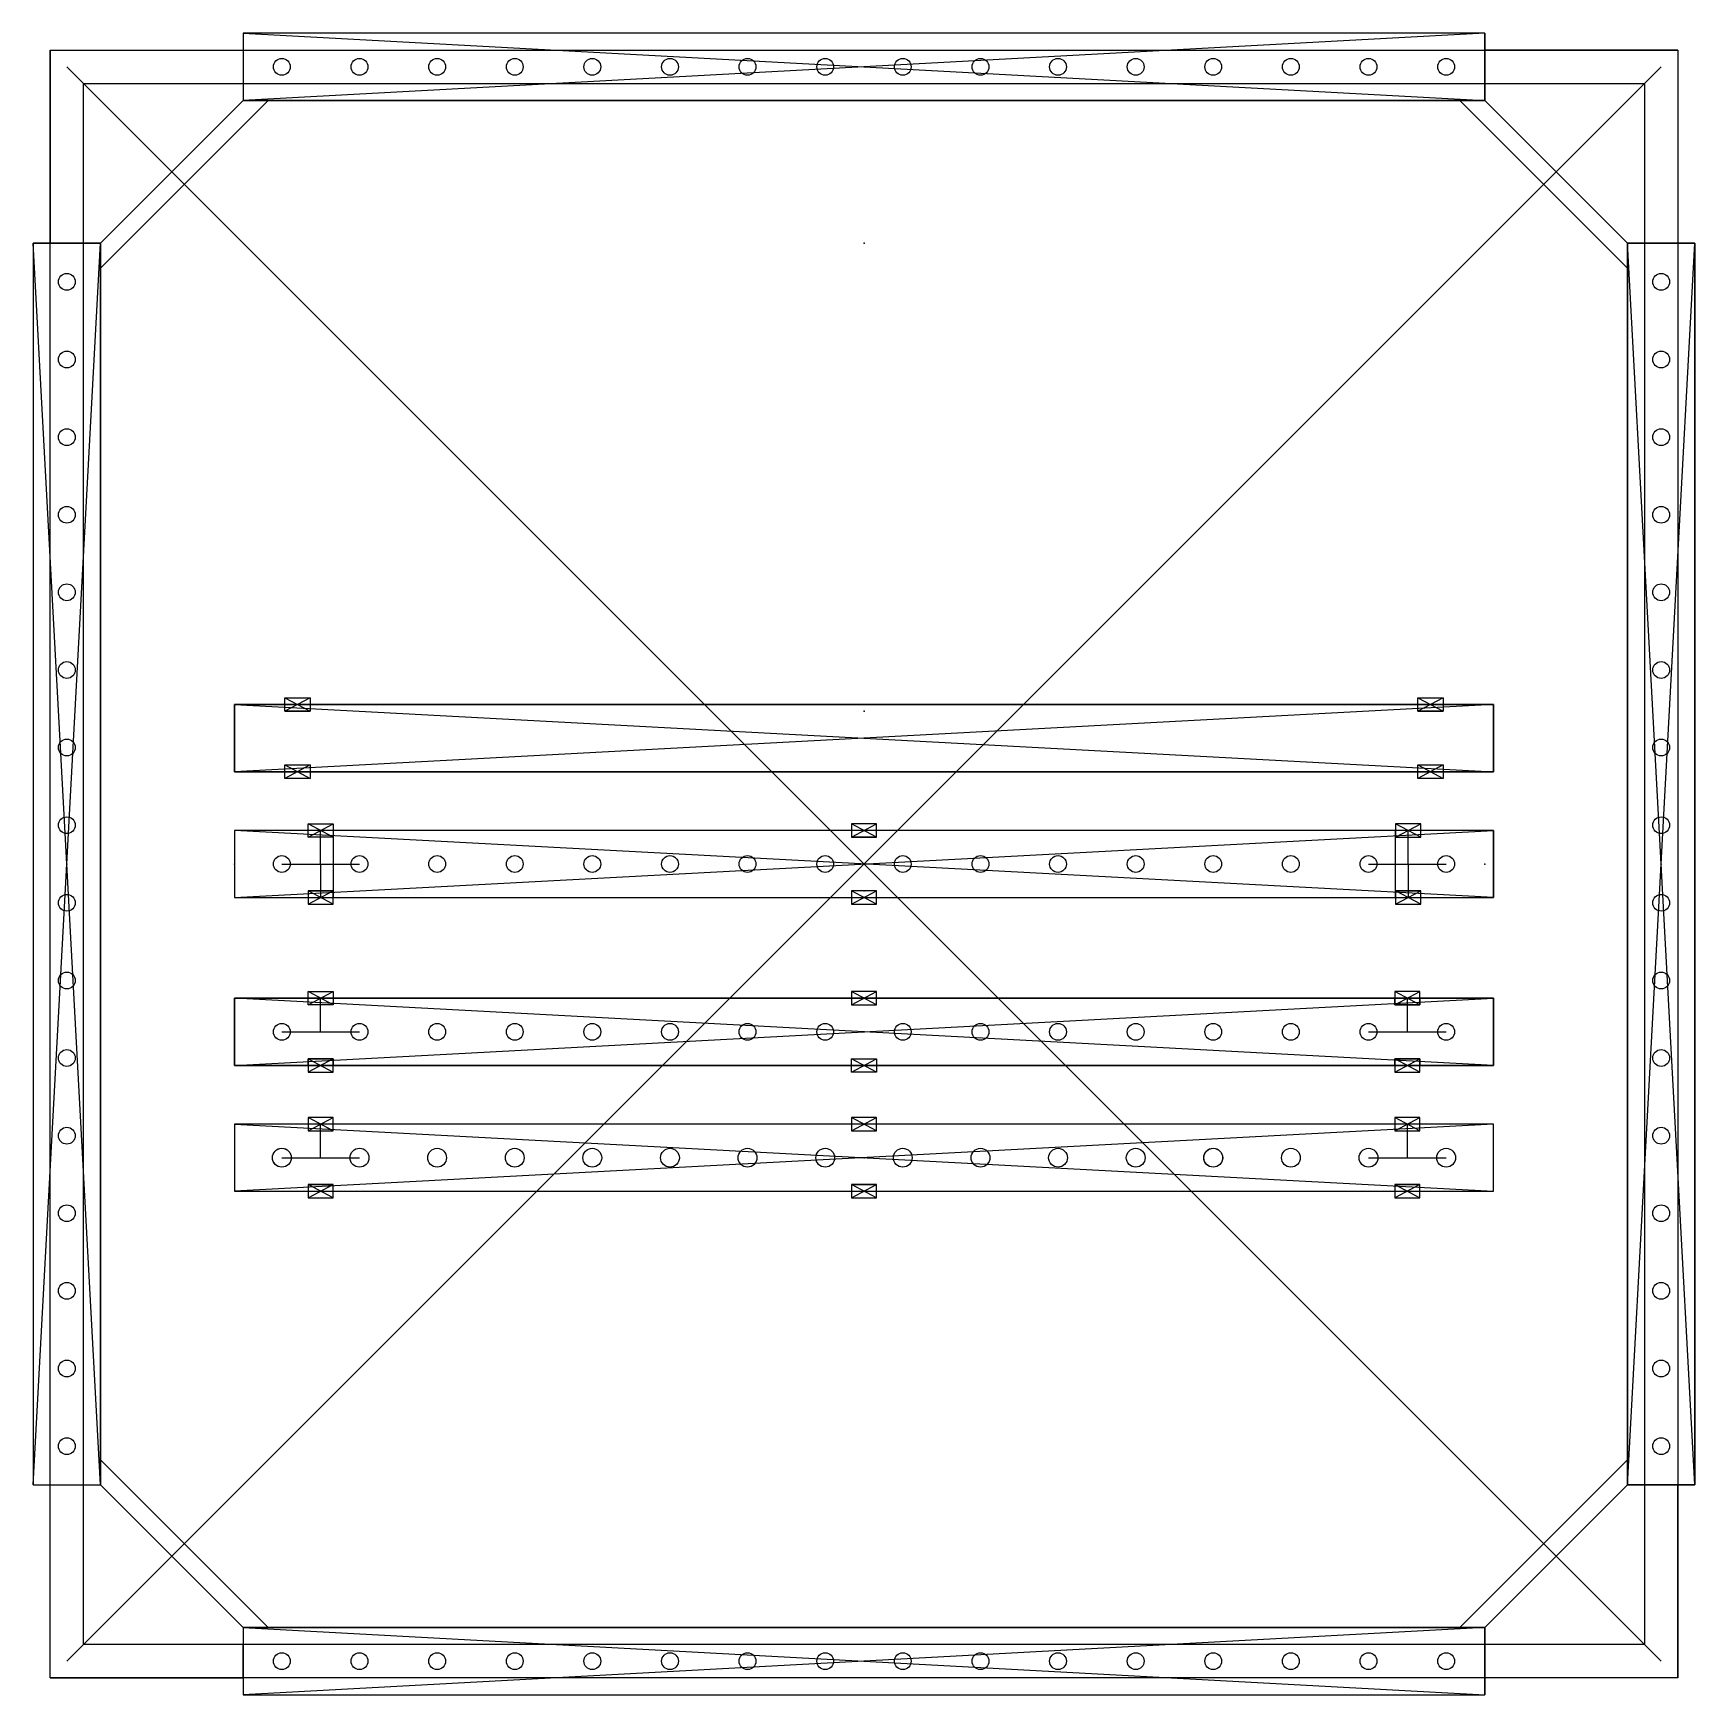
# Model space of a CAD drawing. Header units: millimetres. Extents: x -99 to 99, y -99 to 99.
import ezdxf

# ---------------------------------------------------------------- set-up
doc = ezdxf.new("R2010")
doc.units = ezdxf.units.MM
doc.header["$MEASUREMENT"] = 0
for name, color, linetype in [('2024.08.19Voxon struc2. Sleeves v6_Sketch21', 7, 'Continuous'), ('2024.08.19Voxon struc2. Sleeves v6_Sketch22', 7, 'Continuous'), ('2024.08.19Voxon struc2. Sleeves v6_Sketch23', 7, 'Continuous'), ('2024.08.19Voxon struc2. Sleeves v6_Sketch25', 7, 'Continuous'), ('2024.08.19Voxon struc2. Sleeves v6_Sketch26', 7, 'Continuous'), ('2024.08.19Voxon struc2. Sleeves v6_Sketch27', 7, 'Continuous'), ('2024.08.19Voxon struc2. Sleeves v6_Sketch28', 7, 'Continuous'), ('2024.08.19Voxon struc2. Sleeves v6_Sketch29', 7, 'Continuous'), ('2024.08.19Voxon struc2. Sleeves v6_Sketch3', 7, 'Continuous'), ('2024.08.19Voxon struc2. Sleeves v6_Sketch30', 7, 'Continuous'), ('2024.08.19Voxon struc2. Sleeves v6_Sketch31', 7, 'Continuous'), ('2024.08.19Voxon struc2. Sleeves v6_Sketch32', 7, 'Continuous'), ('2024.08.19Voxon struc2. Sleeves v6_Sketch33', 7, 'Continuous'), ('2024.08.19Voxon struc2. Sleeves v6_Sketch34', 7, 'Continuous'), ('2024.08.19Voxon struc2. Sleeves v6_Sketch35', 7, 'Continuous'), ('2024.08.19Voxon struc2. Sleeves v6_Sketch36', 7, 'Continuous'), ('2024.08.19Voxon struc2. Sleeves v6_Sketch37', 7, 'Continuous'), ('2024.08.19Voxon struc2. Sleeves v6_Sketch38', 7, 'Continuous'), ('2024.08.19Voxon struc2. Sleeves v6_Sketch39', 7, 'Continuous'), ('2024.08.19Voxon struc2. Sleeves v6_Sketch4', 7, 'Continuous'), ('2024.08.19Voxon struc2. Sleeves v6_Sketch40', 7, 'Continuous'), ('2024.08.19Voxon struc2. Sleeves v6_Sketch41', 7, 'Continuous'), ('2024.08.19Voxon struc2. Sleeves v6_Sketch42', 7, 'Continuous'), ('2024.08.19Voxon struc2. Sleeves v6_Sketch43', 7, 'Continuous'), ('2024.08.19Voxon struc2. Sleeves v6_Sketch44', 7, 'Continuous'), ('2024.08.19Voxon struc2. Sleeves v6_Sketch45', 7, 'Continuous'), ('2024.08.19Voxon struc2. Sleeves v6_Sketch46', 7, 'Continuous'), ('2024.08.19Voxon struc2. Sleeves v6_Sketch47', 7, 'Continuous'), ('2024.08.19Voxon struc2. Sleeves v6_Sketch48', 7, 'Continuous'), ('2024.08.19Voxon struc2. Sleeves v6_Sketch49', 7, 'Continuous'), ('2024.08.19Voxon struc2. Sleeves v6_Sketch5', 7, 'Continuous'), ('2024.08.19Voxon struc2. Sleeves v6_Sketch50', 7, 'Continuous'), ('2024.08.19Voxon struc2. Sleeves v6_Sketch51', 7, 'Continuous'), ('2024.08.19Voxon struc2. Sleeves v6_Sketch52', 7, 'Continuous'), ('2024.08.19Voxon struc2. Sleeves v6_Sketch53', 7, 'Continuous'), ('2024.08.19Voxon struc2. Sleeves v6_Sketch54', 7, 'Continuous'), ('2024.08.19Voxon struc2. Sleeves v6_Sketch55', 7, 'Continuous'), ('2024.08.19Voxon struc2. Sleeves v6_Sketch56', 7, 'Continuous'), ('2024.08.19Voxon struc2. Sleeves v6_Sketch57', 7, 'Continuous')]:
    doc.layers.add(name, color=color, linetype=linetype)

msp = doc.modelspace()

# ---------------------------------------------------------------- linework, layer by layer
at = {"layer": '2024.08.19Voxon struc2. Sleeves v6_Sketch21'}
msp.add_point((0, -4), dxfattribs=at)
at = {"layer": '2024.08.19Voxon struc2. Sleeves v6_Sketch22'}
for p, q in [((75, 4, 6), (-75, 4, 6)), ((-75, 4, 6), (-75, -4, 6)), ((-66.25, 3.2, 6), (-66.25, 4.8, 6)), ((-66.25, 3.2, 6), (-63.25, 4.8, 6)), ((-66.25, 4.8, 6), (-63.25, 4.8, 6)), ((-63.25, 3.2, 6), (-66.25, 4.8, 6)), ((-64.75, 0, 6), (-64.75, 4, 6)), ((-63.25, 4.8, 6), (-63.25, 3.2, 6)), ((75, -4, 6), (75, 4, 6)), ((-63.25, 3.2, 6), (-66.25, 3.2, 6)), ((-69.37, 0, 6), (-60.12, 0, 6)), ((-64.75, 0, 6), (-64.75, -4, 6)), ((-66.25, -3.2, 6), (-66.25, -4.8, 6)), ((-66.25, -4.8, 6), (-63.25, -3.2, 6)), ((-63.25, -4.8, 6), (-66.25, -3.2, 6)), ((-63.25, -3.2, 6), (-66.25, -3.2, 6)), ((-63.25, -4.8, 6), (-63.25, -3.2, 6)), ((-75, -4, 6), (75, -4, 6)), ((-66.25, -4.8, 6), (-63.25, -4.8, 6))]:
    msp.add_line(p, q, dxfattribs=at)
for centre in [(-69.37, 0, 6), (-60.12, 0, 6), (-50.87, 0, 6), (-41.62, 0, 6), (-32.38, 0, 6), (-23.12, 0, 6), (-13.88, 0, 6), (-4.62, 0, 6), (4.62, 0, 6), (13.88, 0, 6), (23.12, 0, 6), (32.38, 0, 6), (41.62, 0, 6), (50.87, 0, 6), (60.12, 0, 6), (69.37, 0, 6)]:
    msp.add_circle(centre, 1, dxfattribs=at)
for p in [(-64.75, 4, 6), (0, 0, 6), (-64.75, -4, 6)]:
    msp.add_point(p, dxfattribs=at)
at = {"layer": '2024.08.19Voxon struc2. Sleeves v6_Sketch23'}
for p, q in [((-63.25, -3.2, 6), (-66.25, -3.2, 6)), ((-66.25, -3.2), (-63.25, -3.2)), ((-66.25, -3.2, 6), (-63.25, -3.2, 6)), ((-63.25, -3.2, 5.2), (-66.25, -3.2, 5.2)), ((-66.25, -3.2, 5.2), (-66.25, -3.2, 6)), ((-66.25, -3.2, 6), (-66.25, -3.2)), ((-63.25, -3.2, 6), (-63.25, -3.2, 5.2)), ((-63.25, -3.2), (-63.25, -3.2, 6))]:
    msp.add_line(p, q, dxfattribs=at)
msp.add_point((0, -3.2), dxfattribs=at)
at = {"layer": '2024.08.19Voxon struc2. Sleeves v6_Sketch25'}
for p, q in [((75, 4, 6), (-63.25, 4, 6)), ((-63.25, 4, 6), (-63.25, -4, 6)), ((63.34, 4.8, 6), (63.34, 3.2, 6)), ((63.34, 3.2, 6), (66.34, 4.8, 6)), ((66.34, 4.8, 6), (63.34, 4.8, 6)), ((66.34, 3.2, 6), (63.34, 4.8, 6)), ((64.84, 0, 6), (64.84, 4, 6)), ((66.34, 3.2, 6), (66.34, 4.8, 6)), ((75, -4, 6), (75, 4, 6)), ((63.34, 3.2, 6), (66.34, 3.2, 6)), ((60.12, 0, 6), (60.3, 0, 6)), ((60.3, 0, 6), (69.37, 0, 6)), ((64.84, 0, 6), (64.84, -4, 6)), ((66.34, -4.8, 6), (63.34, -3.2, 6)), ((63.34, -4.8, 6), (66.34, -3.2, 6)), ((66.34, -3.2, 6), (63.34, -3.2, 6)), ((63.34, -3.2, 6), (63.34, -4.8, 6)), ((66.34, -4.8, 6), (66.34, -3.2, 6)), ((-63.25, -4, 6), (75, -4, 6)), ((63.34, -4.8, 6), (66.34, -4.8, 6))]:
    msp.add_line(p, q, dxfattribs=at)
for centre in [(-60.12, 0, 6), (-50.87, 0, 6), (-41.62, 0, 6), (-32.38, 0, 6), (-23.12, 0, 6), (-13.88, 0, 6), (-4.62, 0, 6), (4.62, 0, 6), (13.88, 0, 6), (23.12, 0, 6), (32.38, 0, 6), (41.62, 0, 6), (50.87, 0, 6), (60.12, 0, 6), (69.37, 0, 6)]:
    msp.add_circle(centre, 1, dxfattribs=at)
for p in [(64.84, 4, 6), (0, 0, 6), (64.84, -4, 6)]:
    msp.add_point(p, dxfattribs=at)
at = {"layer": '2024.08.19Voxon struc2. Sleeves v6_Sketch26'}
for p, q in [((63.34, -3.2, 6), (66.34, -3.2, 6)), ((66.34, -3.2, 5.2), (63.34, -3.2, 5.2)), ((63.34, -3.2), (66.34, -3.2)), ((63.34, -3.2, 6), (63.34, -3.2)), ((66.34, -3.2, 6), (63.34, -3.2, 6)), ((63.34, -3.2, 5.2), (63.34, -3.2, 6)), ((66.34, -3.2), (66.34, -3.2, 6)), ((66.34, -3.2, 6), (66.34, -3.2, 5.2))]:
    msp.add_line(p, q, dxfattribs=at)
msp.add_point((0, -3.2), dxfattribs=at)
at = {"layer": '2024.08.19Voxon struc2. Sleeves v6_Sketch27'}
for p, q in [((63.34, 4, 6), (-63.25, 4, 6)), ((-63.25, 4, 6), (-63.25, -4, 6)), ((1.5, 3.2, 6), (-1.5, 4.8, 6)), ((-1.5, 4.8, 6), (-1.5, 3.2, 6)), ((1.5, 4.8, 6), (-1.5, 4.8, 6)), ((-1.5, 3.2, 6), (1.5, 4.8, 6)), ((1.5, 3.2, 6), (1.5, 4.8, 6)), ((63.34, -4, 6), (63.34, 4, 6)), ((-1.5, 3.2, 6), (1.5, 3.2, 6)), ((-1.5, -4.8, 6), (1.5, -3.2, 6)), ((1.5, -4.8, 6), (-1.5, -3.2, 6)), ((1.5, -3.2, 6), (-1.5, -3.2, 6)), ((-1.5, -3.2, 6), (-1.5, -4.8, 6)), ((1.5, -4.8, 6), (1.5, -3.2, 6)), ((-63.25, -4, 6), (63.34, -4, 6)), ((-1.5, -4.8, 6), (1.5, -4.8, 6))]:
    msp.add_line(p, q, dxfattribs=at)
for centre in [(-60.12, 0, 6), (-50.87, 0, 6), (-41.62, 0, 6), (-32.38, 0, 6), (-23.12, 0, 6), (-13.88, 0, 6), (-4.62, 0, 6), (4.62, 0, 6), (13.88, 0, 6), (23.12, 0, 6), (32.38, 0, 6), (41.62, 0, 6), (50.87, 0, 6), (60.12, 0, 6)]:
    msp.add_circle(centre, 1, dxfattribs=at)
for p in [(0, 4, 6), (0, 0, 6), (0, -4, 6)]:
    msp.add_point(p, dxfattribs=at)
at = {"layer": '2024.08.19Voxon struc2. Sleeves v6_Sketch28'}
for p, q in [((1.5, 3.2), (-1.5, 3.2)), ((-1.5, 3.2, 6), (-1.5, 3.2, 5.2)), ((-1.5, 3.2), (-1.5, 3.2, 6)), ((-1.5, 3.2, 5.2), (1.5, 3.2, 5.2)), ((-1.5, 3.2, 6), (1.5, 3.2, 6)), ((1.5, 3.2, 6), (-1.5, 3.2, 6)), ((1.5, 3.2, 5.2), (1.5, 3.2, 6)), ((1.5, 3.2, 6), (1.5, 3.2))]:
    msp.add_line(p, q, dxfattribs=at)
msp.add_point((0, 3.2), dxfattribs=at)
at = {"layer": '2024.08.19Voxon struc2. Sleeves v6_Sketch29'}
for p, q in [((-75, -24), (-75, -16)), ((-75, -16), (75, -16)), ((75, -24), (-75, -16)), ((-75, -24), (75, -16)), ((75, -16), (75, -24)), ((75, -24), (-75, -24))]:
    msp.add_line(p, q, dxfattribs=at)
for p in [(0, 0), (0, -20)]:
    msp.add_point(p, dxfattribs=at)
at = {"layer": '2024.08.19Voxon struc2. Sleeves v6_Sketch3'}
for p, q in [((75, 4), (-75, 4)), ((-75, -4), (75, 4)), ((75, -4), (-75, 4)), ((-75, 4), (-75, -4)), ((75, -4), (75, 4)), ((-75, -4), (75, -4))]:
    msp.add_line(p, q, dxfattribs=at)
msp.add_point((0, 0), dxfattribs=at)
msp.add_point((0, 0), dxfattribs=at)
at = {"layer": '2024.08.19Voxon struc2. Sleeves v6_Sketch30'}
for p, q in [((-75, -16, 6), (-75, -16)), ((-75, -16), (-75, -24)), ((-75, -24, 6), (-75, -16, 6)), ((-75, -22), (-75, -18)), ((-75, -18), (-75, -18, 4)), ((-75, -18, 4), (-75, -22, 4)), ((-75, -20), (-75, -22)), ((-75, -22, 4), (-75, -22)), ((-75, -24), (-75, -24, 6))]:
    msp.add_line(p, q, dxfattribs=at)
msp.add_point((-75, 0), dxfattribs=at)
at = {"layer": '2024.08.19Voxon struc2. Sleeves v6_Sketch31'}
for p, q in [((75, -16, 6), (-75, -16, 6)), ((-75, -16, 6), (-75, -24, 6)), ((75, -24, 6), (75, -16, 6)), ((-75, -24, 6), (75, -24, 6))]:
    msp.add_line(p, q, dxfattribs=at)
for centre in [(-69.37, -20, 6), (-60.12, -20, 6), (-50.87, -20, 6), (-41.62, -20, 6), (-32.38, -20, 6), (-23.12, -20, 6), (-13.88, -20, 6), (-4.62, -20, 6), (4.62, -20, 6), (13.88, -20, 6), (23.12, -20, 6), (32.38, -20, 6), (41.62, -20, 6), (50.87, -20, 6), (60.12, -20, 6), (69.37, -20, 6)]:
    msp.add_circle(centre, 1, dxfattribs=at)
msp.add_point((0, 0, 6), dxfattribs=at)
at = {"layer": '2024.08.19Voxon struc2. Sleeves v6_Sketch32'}
for p, q in [((-75, -31), (75, -39)), ((75, -31), (-75, -31)), ((75, -31), (-75, -39)), ((-75, -31), (-75, -39)), ((75, -39), (75, -31)), ((-75, -39), (75, -39))]:
    msp.add_line(p, q, dxfattribs=at)
for p in [(0, 0), (0, -35)]:
    msp.add_point(p, dxfattribs=at)
at = {"layer": '2024.08.19Voxon struc2. Sleeves v6_Sketch33'}
for p, q in [((75, -31, 4), (-75, -31, 4)), ((-75, -31, 4), (-75, -39, 4)), ((75, -39, 4), (75, -31, 4)), ((-75, -39, 4), (75, -39, 4))]:
    msp.add_line(p, q, dxfattribs=at)
for centre, radius in [((-69.37, -35, 4), 1.13), ((-60.12, -35, 4), 1.13), ((-50.87, -35, 4), 1.12), ((-41.62, -35, 4), 1.12), ((-32.38, -35, 4), 1.12), ((-23.12, -35, 4), 1.12), ((-13.88, -35, 4), 1.12), ((-4.62, -35, 4), 1.12), ((4.62, -35, 4), 1.12), ((13.88, -35, 4), 1.12), ((23.12, -35, 4), 1.12), ((32.38, -35, 4), 1.12), ((41.62, -35, 4), 1.13), ((50.87, -35, 4), 1.12), ((60.12, -35, 4), 1.12), ((69.37, -35, 4), 1.12)]:
    msp.add_circle(centre, radius, dxfattribs=at)
msp.add_point((0, 0, 4), dxfattribs=at)
at = {"layer": '2024.08.19Voxon struc2. Sleeves v6_Sketch34'}
for p, q in [((-66.25, -16.8, 6), (-66.25, -15.2, 6)), ((-66.25, -15.2, 6), (-63.25, -15.2, 6)), ((-63.25, -16.8, 6), (-66.25, -15.2, 6)), ((-66.25, -16.8, 6), (-63.25, -15.2, 6)), ((-63.25, -15.2, 6), (-63.25, -16.8, 6)), ((66.25, -15.2, 6), (63.25, -15.2, 6)), ((66.25, -16.8, 6), (63.25, -15.2, 6)), ((63.25, -15.2, 6), (63.25, -16.8, 6)), ((63.25, -16.8, 6), (66.25, -15.2, 6)), ((66.25, -16.8, 6), (66.25, -15.2, 6)), ((-75, -16, 6), (-75, -24, 6)), ((75, -16, 6), (-75, -16, 6)), ((-63.25, -16.8, 6), (-66.25, -16.8, 6)), ((-64.75, -20, 6), (-64.75, -16, 6)), ((63.25, -16.8, 6), (66.25, -16.8, 6)), ((64.75, -20, 6), (64.75, -16, 6)), ((75, -24, 6), (75, -16, 6)), ((-69.37, -20, 6), (-60.12, -20, 6)), ((60.12, -20, 6), (69.37, -20, 6)), ((-63.25, -23.2, 6), (-66.25, -23.2, 6)), ((-66.25, -23.2, 6), (-66.25, -24.8, 6)), ((-63.25, -23.2, 6), (-66.25, -24.8, 6)), ((-66.25, -23.2, 6), (-63.25, -24.8, 6)), ((-63.25, -24.8, 6), (-63.25, -23.2, 6)), ((66.25, -23.2, 6), (63.25, -23.2, 6)), ((63.25, -24.8, 6), (66.25, -23.2, 6)), ((63.25, -23.2, 6), (63.25, -24.8, 6)), ((66.25, -24.8, 6), (63.25, -23.2, 6)), ((66.25, -24.8, 6), (66.25, -23.2, 6)), ((-75, -24, 6), (75, -24, 6)), ((-66.25, -24.8, 6), (-63.25, -24.8, 6)), ((63.25, -24.8, 6), (66.25, -24.8, 6))]:
    msp.add_line(p, q, dxfattribs=at)
for centre in [(-69.37, -20, 6), (-60.12, -20, 6), (-50.87, -20, 6), (-41.62, -20, 6), (-32.38, -20, 6), (-23.12, -20, 6), (-13.88, -20, 6), (-4.62, -20, 6), (4.62, -20, 6), (13.88, -20, 6), (23.12, -20, 6), (32.38, -20, 6), (41.62, -20, 6), (50.87, -20, 6), (60.12, -20, 6), (69.37, -20, 6)]:
    msp.add_circle(centre, 1, dxfattribs=at)
for p in [(0, 0, 6), (-64.75, -16, 6), (64.75, -16, 6), (-64.75, -24, 6), (64.75, -24, 6)]:
    msp.add_point(p, dxfattribs=at)
at = {"layer": '2024.08.19Voxon struc2. Sleeves v6_Sketch35'}
for p, q in [((-1.5, -16.8, 6), (1.5, -15.2, 6)), ((1.5, -16.8, 6), (-1.5, -15.2, 6)), ((1.5, -15.2, 6), (-1.5, -15.2, 6)), ((-1.5, -15.2, 6), (-1.5, -16.8, 6)), ((1.5, -16.8, 6), (1.5, -15.2, 6)), ((-75, -16, 6), (-75, -24, 6)), ((-66.25, -16, 6), (-75, -16, 6)), ((-66.25, -16.8, 6), (-66.25, -16, 6)), ((-63.25, -16.8, 6), (-66.25, -16.8, 6)), ((-63.25, -16, 6), (-63.25, -16.8, 6)), ((63.25, -16, 6), (-63.25, -16, 6)), ((-1.5, -16.8, 6), (1.5, -16.8, 6)), ((63.25, -16.8, 6), (63.25, -16, 6)), ((66.25, -16.8, 6), (63.25, -16.8, 6)), ((66.25, -16, 6), (66.25, -16.8, 6)), ((75, -16, 6), (66.25, -16, 6)), ((75, -24, 6), (75, -16, 6)), ((-66.25, -24, 6), (-66.25, -23.2, 6)), ((-66.25, -23.2, 6), (-63.25, -23.2, 6)), ((-63.25, -23.2, 6), (-63.25, -24, 6)), ((-1.5, -23.2, 6), (1.5, -23.2, 6)), ((-1.5, -24.8, 6), (1.5, -23.2, 6)), ((1.5, -24.8, 6), (-1.5, -23.2, 6)), ((-1.5, -24.8, 6), (-1.5, -23.2, 6)), ((1.5, -23.2, 6), (1.5, -24.8, 6)), ((63.25, -24, 6), (63.25, -23.2, 6)), ((63.25, -23.2, 6), (66.25, -23.2, 6)), ((66.25, -23.2, 6), (66.25, -24, 6)), ((-75, -24, 6), (-66.25, -24, 6)), ((-63.25, -24, 6), (63.25, -24, 6)), ((1.5, -24.8, 6), (-1.5, -24.8, 6)), ((66.25, -24, 6), (75, -24, 6))]:
    msp.add_line(p, q, dxfattribs=at)
for centre in [(-69.37, -20, 6), (-60.12, -20, 6), (-50.87, -20, 6), (-41.62, -20, 6), (-32.38, -20, 6), (-23.12, -20, 6), (-13.88, -20, 6), (-4.62, -20, 6), (4.62, -20, 6), (13.88, -20, 6), (23.12, -20, 6), (32.38, -20, 6), (41.62, -20, 6), (50.87, -20, 6), (60.12, -20, 6), (69.37, -20, 6)]:
    msp.add_circle(centre, 1, dxfattribs=at)
for p in [(0, 0, 6), (0, -16, 6), (0, -24, 6)]:
    msp.add_point(p, dxfattribs=at)
at = {"layer": '2024.08.19Voxon struc2. Sleeves v6_Sketch36'}
msp.add_point((0, 0), dxfattribs=at)
at = {"layer": '2024.08.19Voxon struc2. Sleeves v6_Sketch37'}
for p, q in [((75, -31, 4), (-75, -31, 4)), ((-75, -31, 4), (-75, -39, 4)), ((-66.25, -30.2, 4), (-66.25, -31.8, 4)), ((-63.25, -30.2, 4), (-66.25, -30.2, 4)), ((-66.25, -31.8, 4), (-63.25, -30.2, 4)), ((-63.25, -31.8, 4), (-66.25, -30.2, 4)), ((-64.75, -35, 4), (-64.75, -31, 4)), ((-63.25, -31.8, 4), (-63.25, -30.2, 4)), ((1.5, -30.2, 4), (-1.5, -30.2, 4)), ((-1.5, -30.2, 4), (-1.5, -31.8, 4)), ((1.5, -31.8, 4), (-1.5, -30.2, 4)), ((-1.5, -31.8, 4), (1.5, -30.2, 4)), ((1.5, -31.8, 4), (1.5, -30.2, 4)), ((66.25, -31.8, 4), (63.25, -30.2, 4)), ((63.25, -30.2, 4), (63.25, -31.8, 4)), ((66.25, -30.2, 4), (63.25, -30.2, 4)), ((63.25, -31.8, 4), (66.25, -30.2, 4)), ((64.75, -35, 4), (64.75, -31, 4)), ((66.25, -31.8, 4), (66.25, -30.2, 4)), ((75, -39, 4), (75, -31, 4)), ((-66.25, -31.8, 4), (-63.25, -31.8, 4)), ((-1.5, -31.8, 4), (1.5, -31.8, 4)), ((63.25, -31.8, 4), (66.25, -31.8, 4)), ((-69.37, -35, 4), (-60.12, -35, 4)), ((60.12, -35, 4), (69.37, -35, 4)), ((-75, -39, 4), (75, -39, 4)), ((-63.25, -38.2, 4), (-66.25, -38.2, 4)), ((-66.25, -39.8, 4), (-63.25, -38.2, 4)), ((-63.25, -39.8, 4), (-66.25, -38.2, 4)), ((-66.25, -38.2, 4), (-66.25, -39.8, 4)), ((-63.25, -39.8, 4), (-63.25, -38.2, 4)), ((1.5, -38.2, 4), (-1.5, -38.2, 4)), ((-1.5, -39.8, 4), (1.5, -38.2, 4)), ((-1.5, -38.2, 4), (-1.5, -39.8, 4)), ((1.5, -39.8, 4), (-1.5, -38.2, 4)), ((1.5, -39.8, 4), (1.5, -38.2, 4)), ((66.25, -38.2, 4), (63.25, -38.2, 4)), ((66.25, -38.2, 4), (63.25, -39.8, 4)), ((63.25, -38.2, 4), (63.25, -39.8, 4)), ((63.25, -38.2, 4), (66.25, -39.8, 4)), ((66.25, -39.8, 4), (66.25, -38.2, 4)), ((-66.25, -39.8, 4), (-63.25, -39.8, 4)), ((-1.5, -39.8, 4), (1.5, -39.8, 4)), ((63.25, -39.8, 4), (66.25, -39.8, 4))]:
    msp.add_line(p, q, dxfattribs=at)
for centre, radius in [((-69.37, -35, 4), 1.12), ((-60.12, -35, 4), 1.13), ((-50.87, -35, 4), 1.12), ((-41.62, -35, 4), 1.12), ((-32.38, -35, 4), 1.12), ((-23.12, -35, 4), 1.12), ((-13.88, -35, 4), 1.12), ((-4.62, -35, 4), 1.12), ((4.62, -35, 4), 1.12), ((13.88, -35, 4), 1.12), ((23.12, -35, 4), 1.12), ((32.38, -35, 4), 1.12), ((41.62, -35, 4), 1.12), ((50.87, -35, 4), 1.12), ((60.12, -35, 4), 1.12), ((69.37, -35, 4), 1.12)]:
    msp.add_circle(centre, radius, dxfattribs=at)
for p in [(0, 0, 4), (-64.75, -31, 4), (0, -31, 4), (64.75, -31, 4), (-64.75, -39, 4), (0, -39, 4), (64.75, -39, 4)]:
    msp.add_point(p, dxfattribs=at)
at = {"layer": '2024.08.19Voxon struc2. Sleeves v6_Sketch38'}
for p, q in [((-66.25, -38.2, 0.8), (-63.25, -38.2, 0.8)), ((-66.25, -38.2), (-66.25, -38.2, 0.8)), ((-63.25, -38.2), (-66.25, -38.2)), ((-63.25, -38.2, 0.8), (-63.25, -38.2)), ((1.5, -38.2), (-1.5, -38.2)), ((-1.5, -38.2, 0.8), (1.5, -38.2, 0.8)), ((-1.5, -38.2), (-1.5, -38.2, 0.8)), ((1.5, -38.2, 0.8), (1.5, -38.2)), ((63.25, -38.2, 0.8), (66.25, -38.2, 0.8)), ((66.25, -38.2, 4), (63.25, -38.2, 4)), ((63.25, -38.2), (66.25, -38.2)), ((63.25, -38.2), (63.25, -38.2, 0.8)), ((63.25, -38.2, 4), (63.25, -38.2)), ((66.25, -38.2), (63.25, -38.2)), ((66.25, -38.2, 0.8), (66.25, -38.2)), ((66.25, -38.2), (66.25, -38.2, 4))]:
    msp.add_line(p, q, dxfattribs=at)
msp.add_point((0, -38.2), dxfattribs=at)
at = {"layer": '2024.08.19Voxon struc2. Sleeves v6_Sketch39'}
for p, q in [((75, 19), (-75, 11)), ((-75, 19), (75, 11)), ((-75, 19), (75, 19)), ((-75, 11), (-75, 19)), ((75, 19), (75, 11)), ((75, 11), (-75, 11))]:
    msp.add_line(p, q, dxfattribs=at)
for p in [(0, 15), (0, 0)]:
    msp.add_point(p, dxfattribs=at)
at = {"layer": '2024.08.19Voxon struc2. Sleeves v6_Sketch4'}
for p, q in [((75, 4, 6), (75, -4, 6)), ((75, -4), (75, 4)), ((75, 4), (75, 4, 6)), ((75, -2, 4), (75, 2, 4)), ((75, 2, 4), (75, 2)), ((75, 0), (75, 2)), ((75, 2), (75, -2)), ((75, -2), (75, -2, 4)), ((75, -4, 6), (75, -4))]:
    msp.add_line(p, q, dxfattribs=at)
msp.add_point((75, 0), dxfattribs=at)
at = {"layer": '2024.08.19Voxon struc2. Sleeves v6_Sketch40'}
for p, q in [((75, 19, 6), (75, 11, 6)), ((75, 11), (75, 19)), ((75, 19), (75, 19, 6)), ((75, 17, 4), (75, 13, -4)), ((75, 13, 4), (75, 17, -4)), ((75, 13, -4), (75, 17, -4)), ((75, 17, -4), (75, 17, 4)), ((75, 17, 4), (75, 13, 4)), ((75, 13, 4), (75, 13, -4)), ((75, 11, 6), (75, 11))]:
    msp.add_line(p, q, dxfattribs=at)
for p in [(75, 15), (75, 0)]:
    msp.add_point(p, dxfattribs=at)
at = {"layer": '2024.08.19Voxon struc2. Sleeves v6_Sketch41'}
for p, q in [((-75, 19, 8), (75, 19, 8)), ((75, 19), (-75, 19)), ((-75, 19), (-75, 19, 8)), ((-70.5, 19, 5.5), (-69.5, 19, 5.5)), ((-70.5, 19, 6.5), (-70.5, 19, 5.5)), ((-69.5, 19, 6.5), (-70.5, 19, 6.5)), ((-69.5, 19, 5.5), (-69.5, 19, 6.5)), ((-65.5, 19, 5.5), (-64.5, 19, 5.5)), ((-64.5, 19, 6.5), (-65.5, 19, 6.5)), ((-65.5, 19, 6.5), (-65.5, 19, 5.5)), ((-64.5, 19, 5.5), (-64.5, 19, 6.5)), ((-60.5, 19, 6.5), (-60.5, 19, 5.5)), ((-59.5, 19, 6.5), (-60.5, 19, 6.5)), ((-60.5, 19, 5.5), (-59.5, 19, 5.5)), ((-59.5, 19, 5.5), (-59.5, 19, 6.5)), ((-54.5, 19, 6.5), (-55.5, 19, 6.5)), ((-55.5, 19, 6.5), (-55.5, 19, 5.5)), ((-55.5, 19, 5.5), (-54.5, 19, 5.5)), ((-54.5, 19, 5.5), (-54.5, 19, 6.5)), ((-50.5, 19, 5.5), (-49.5, 19, 5.5)), ((-49.5, 19, 6.5), (-50.5, 19, 6.5)), ((-50.5, 19, 6.5), (-50.5, 19, 5.5)), ((-49.5, 19, 5.5), (-49.5, 19, 6.5)), ((-45.5, 19, 6.5), (-45.5, 19, 5.5)), ((-44.5, 19, 6.5), (-45.5, 19, 6.5)), ((-45.5, 19, 5.5), (-44.5, 19, 5.5)), ((-44.5, 19, 5.5), (-44.5, 19, 6.5)), ((-40.5, 19, 6.5), (-40.5, 19, 5.5)), ((-39.5, 19, 6.5), (-40.5, 19, 6.5)), ((-40.5, 19, 5.5), (-39.5, 19, 5.5)), ((-39.5, 19, 5.5), (-39.5, 19, 6.5)), ((-35.5, 19, 6.5), (-35.5, 19, 5.5)), ((-34.5, 19, 6.5), (-35.5, 19, 6.5)), ((-35.5, 19, 5.5), (-34.5, 19, 5.5)), ((-34.5, 19, 5.5), (-34.5, 19, 6.5)), ((-30.5, 19, 6.5), (-30.5, 19, 5.5)), ((-29.5, 19, 6.5), (-30.5, 19, 6.5)), ((-30.5, 19, 5.5), (-29.5, 19, 5.5)), ((-29.5, 19, 5.5), (-29.5, 19, 6.5)), ((-25.5, 19, 6.5), (-25.5, 19, 5.5)), ((-24.5, 19, 6.5), (-25.5, 19, 6.5)), ((-25.5, 19, 5.5), (-24.5, 19, 5.5)), ((-24.5, 19, 5.5), (-24.5, 19, 6.5)), ((-20.5, 19, 5.5), (-19.5, 19, 5.5)), ((-19.5, 19, 6.5), (-20.5, 19, 6.5)), ((-20.5, 19, 6.5), (-20.5, 19, 5.5)), ((-19.5, 19, 5.5), (-19.5, 19, 6.5)), ((-15.5, 19, 6.5), (-15.5, 19, 5.5)), ((-14.5, 19, 6.5), (-15.5, 19, 6.5)), ((-15.5, 19, 5.5), (-14.5, 19, 5.5)), ((-14.5, 19, 5.5), (-14.5, 19, 6.5)), ((-10.5, 19, 6.5), (-10.5, 19, 5.5)), ((-9.5, 19, 6.5), (-10.5, 19, 6.5)), ((-10.5, 19, 5.5), (-9.5, 19, 5.5)), ((-9.5, 19, 5.5), (-9.5, 19, 6.5)), ((-4.5, 19, 6.5), (-5.5, 19, 6.5)), ((-5.5, 19, 5.5), (-4.5, 19, 5.5)), ((-5.5, 19, 6.5), (-5.5, 19, 5.5)), ((-4.5, 19, 5.5), (-4.5, 19, 6.5)), ((0.5, 19, 6.5), (-0.5, 19, 6.5)), ((-0.5, 19, 6.5), (-0.5, 19, 5.5)), ((-0.5, 19, 5.5), (0.5, 19, 6.5)), ((0.5, 19, 5.5), (-0.5, 19, 6.5)), ((-0.5, 19, 5.5), (0.5, 19, 5.5)), ((0.5, 19, 6.5), (-0.5, 19, 6.5)), ((-0.5, 19, 5.5), (0.5, 19, 5.5)), ((-0.5, 19, 6.5), (-0.5, 19, 5.5)), ((0.5, 19, 5.5), (0.5, 19, 6.5)), ((0.5, 19, 5.5), (0.5, 19, 6.5)), ((4.5, 19, 5.5), (5.5, 19, 5.5)), ((5.5, 19, 6.5), (4.5, 19, 6.5)), ((4.5, 19, 6.5), (4.5, 19, 5.5)), ((5.5, 19, 5.5), (5.5, 19, 6.5)), ((9.5, 19, 5.5), (10.5, 19, 5.5)), ((9.5, 19, 6.5), (9.5, 19, 5.5)), ((10.5, 19, 6.5), (9.5, 19, 6.5)), ((10.5, 19, 5.5), (10.5, 19, 6.5)), ((14.5, 19, 6.5), (14.5, 19, 5.5)), ((14.5, 19, 5.5), (15.5, 19, 5.5)), ((15.5, 19, 6.5), (14.5, 19, 6.5)), ((15.5, 19, 5.5), (15.5, 19, 6.5)), ((19.5, 19, 5.5), (20.5, 19, 5.5)), ((20.5, 19, 6.5), (19.5, 19, 6.5)), ((19.5, 19, 6.5), (19.5, 19, 5.5)), ((20.5, 19, 5.5), (20.5, 19, 6.5)), ((24.5, 19, 6.5), (24.5, 19, 5.5)), ((24.5, 19, 5.5), (25.5, 19, 5.5)), ((25.5, 19, 6.5), (24.5, 19, 6.5)), ((25.5, 19, 5.5), (25.5, 19, 6.5)), ((29.5, 19, 6.5), (29.5, 19, 5.5)), ((29.5, 19, 5.5), (30.5, 19, 5.5)), ((30.5, 19, 6.5), (29.5, 19, 6.5)), ((30.5, 19, 5.5), (30.5, 19, 6.5)), ((34.5, 19, 5.5), (35.5, 19, 5.5)), ((35.5, 19, 6.5), (34.5, 19, 6.5)), ((34.5, 19, 6.5), (34.5, 19, 5.5)), ((35.5, 19, 5.5), (35.5, 19, 6.5)), ((40.5, 19, 6.5), (39.5, 19, 6.5)), ((39.5, 19, 5.5), (40.5, 19, 5.5)), ((39.5, 19, 6.5), (39.5, 19, 5.5)), ((40.5, 19, 5.5), (40.5, 19, 6.5)), ((45.5, 19, 6.5), (44.5, 19, 6.5)), ((44.5, 19, 6.5), (44.5, 19, 5.5)), ((44.5, 19, 5.5), (45.5, 19, 5.5)), ((45.5, 19, 5.5), (45.5, 19, 6.5)), ((49.5, 19, 5.5), (50.5, 19, 5.5)), ((49.5, 19, 6.5), (49.5, 19, 5.5)), ((50.5, 19, 6.5), (49.5, 19, 6.5)), ((50.5, 19, 5.5), (50.5, 19, 6.5)), ((55.5, 19, 6.5), (54.5, 19, 6.5)), ((54.5, 19, 6.5), (54.5, 19, 5.5)), ((54.5, 19, 5.5), (55.5, 19, 5.5)), ((55.5, 19, 5.5), (55.5, 19, 6.5)), ((59.5, 19, 6.5), (59.5, 19, 5.5)), ((60.5, 19, 6.5), (59.5, 19, 6.5)), ((59.5, 19, 5.5), (60.5, 19, 5.5)), ((60.5, 19, 5.5), (60.5, 19, 6.5)), ((64.5, 19, 6.5), (64.5, 19, 5.5)), ((65.5, 19, 6.5), (64.5, 19, 6.5)), ((64.5, 19, 5.5), (65.5, 19, 5.5)), ((65.5, 19, 5.5), (65.5, 19, 6.5)), ((69.5, 19, 6.5), (69.5, 19, 5.5)), ((69.5, 19, 5.5), (70.5, 19, 5.5)), ((70.5, 19, 6.5), (69.5, 19, 6.5)), ((70.5, 19, 5.5), (70.5, 19, 6.5)), ((75, 19, 8), (75, 19))]:
    msp.add_line(p, q, dxfattribs=at)
for p in [(0, 19), (0, 19, 6)]:
    msp.add_point(p, dxfattribs=at)
at = {"layer": '2024.08.19Voxon struc2. Sleeves v6_Sketch42'}
for p, q in [((75, 19, 8), (-75, 19, 8)), ((-75, 19, 8), (-75, 11, 8)), ((-69, 18.2, 8), (-69, 19.8, 8)), ((-69, 19.8, 8), (-66, 18.2, 8)), ((-66, 19.8, 8), (-69, 18.2, 8)), ((-69, 19.8, 8), (-66, 19.8, 8)), ((-66, 18.2, 8), (-69, 18.2, 8)), ((-66, 19.8, 8), (-66, 18.2, 8)), ((66, 18.2, 8), (66, 19.8, 8)), ((66, 19.8, 8), (69, 19.8, 8)), ((66, 19.8, 8), (69, 18.2, 8)), ((69, 19.8, 8), (66, 18.2, 8)), ((69, 18.2, 8), (66, 18.2, 8)), ((69, 19.8, 8), (69, 18.2, 8)), ((75, 11, 8), (75, 19, 8)), ((-75, 11, 8), (75, 11, 8)), ((-69, 11.8, 8), (-66, 11.8, 8)), ((-66, 11.8, 8), (-69, 10.2, 8)), ((-69, 10.2, 8), (-69, 11.8, 8)), ((-69, 11.8, 8), (-66, 10.2, 8)), ((-66, 10.2, 8), (-69, 10.2, 8)), ((-66, 11.8, 8), (-66, 10.2, 8)), ((69, 11.8, 8), (66, 10.2, 8)), ((66, 11.8, 8), (69, 11.8, 8)), ((66, 10.2, 8), (66, 11.8, 8)), ((66, 11.8, 8), (69, 10.2, 8)), ((69, 10.2, 8), (66, 10.2, 8)), ((69, 11.8, 8), (69, 10.2, 8))]:
    msp.add_line(p, q, dxfattribs=at)
for p in [(-67.5, 19, 8), (67.5, 19, 8), (-67.5, 11, 8), (67.5, 11, 8), (0, 0, 8)]:
    msp.add_point(p, dxfattribs=at)
at = {"layer": '2024.08.19Voxon struc2. Sleeves v6_Sketch43'}
for p, q in [((-66, 18.2, 8), (-69, 18.2, 8)), ((-69, 18.2, 8), (-69, 18.2, 7.2)), ((-69, 18.2, 7.2), (-66, 18.2, 7.2)), ((-66, 18.2, 7.2), (-66, 18.2, 8)), ((66, 18.2), (66, 18.2, 8)), ((69, 18.2, 8), (66, 18.2, 8)), ((66, 18.2, 7.2), (69, 18.2, 7.2)), ((66, 18.2, 8), (66, 18.2, 7.2)), ((66, 18.2, 8), (69, 18.2, 8)), ((69, 18.2), (66, 18.2)), ((69, 18.2, 8), (69, 18.2)), ((69, 18.2, 7.2), (69, 18.2, 8))]:
    msp.add_line(p, q, dxfattribs=at)
msp.add_point((0, 18.2), dxfattribs=at)
at = {"layer": '2024.08.19Voxon struc2. Sleeves v6_Sketch44'}
for p, q in [((74, 99), (-74, 91)), ((-74, 99), (74, 91)), ((-74, 99), (-74, 91)), ((74, 99), (-74, 99)), ((74, 91), (74, 99)), ((-97, 97), (97, 97)), ((-97, -97), (-97, 97)), ((-97, 97), (-74, 97)), ((-97, 97), (-97, 74)), ((-74, 97), (-74, 93)), ((74, 97), (74, 93)), ((97, 97), (74, 97)), ((97, 97), (97, 74)), ((97, 97), (97, -97)), ((95, -95), (-95, 95)), ((-95, -95), (95, 95)), ((-93, -93), (-93, 93)), ((-93, 93), (93, 93)), ((93, 93), (93, -93)), ((-74, 91), (74, 91)), ((-99, 74), (-99, -74)), ((-99, -74), (-91, 74)), ((-91, -74), (-99, 74)), ((-91, 74), (-99, 74)), ((-97, 74), (-93, 74)), ((-93, 74), (-97, 74)), ((-91, -74), (-91, 74)), ((91, -74), (99, 74)), ((91, -74), (91, 74)), ((91, 74), (99, 74)), ((99, -74), (91, 74)), ((93, 74), (97, 74)), ((99, 74), (99, -74)), ((-99, -74), (-91, -74)), ((-97, -97), (-97, -74)), ((-97, -74), (-93, -74)), ((99, -74), (91, -74)), ((93, -74), (97, -74)), ((97, -97), (97, -74)), ((-74, -91), (-74, -99)), ((74, -91), (-74, -91)), ((74, -91), (-74, -99)), ((-74, -91), (74, -99)), ((74, -99), (74, -91)), ((93, -93), (-93, -93)), ((-74, -97), (-74, -93)), ((74, -97), (74, -93)), ((97, -97), (-97, -97)), ((-97, -97), (-74, -97)), ((97, -97), (74, -97)), ((-74, -99), (74, -99))]:
    msp.add_line(p, q, dxfattribs=at)
for p in [(0, 95), (-95, 0), (0, 0), (0, 0), (95, 0), (0, -95)]:
    msp.add_point(p, dxfattribs=at)
at = {"layer": '2024.08.19Voxon struc2. Sleeves v6_Sketch45'}
for p, q in [((74, 91), (74, 99)), ((74, 99), (74, 99, 6)), ((74, 99, 6), (74, 91, 6)), ((74, 97, 4), (74, 97)), ((74, 93, 4), (74, 97, 4)), ((74, 95), (74, 97)), ((74, 97), (74, 93)), ((74, 93), (74, 93, 4)), ((74, 91, 6), (74, 91))]:
    msp.add_line(p, q, dxfattribs=at)
msp.add_point((74, 0), dxfattribs=at)
at = {"layer": '2024.08.19Voxon struc2. Sleeves v6_Sketch46'}
for p, q in [((91, 74), (91, 74, 6)), ((91, 74, 6), (99, 74, 6)), ((99, 74), (91, 74)), ((95, 74), (93, 74)), ((93, 74), (97, 74)), ((97, 74, 4), (93, 74, 4)), ((93, 74, 4), (93, 74)), ((97, 74), (97, 74, 4)), ((99, 74, 6), (99, 74))]:
    msp.add_line(p, q, dxfattribs=at)
msp.add_point((0, 74), dxfattribs=at)
at = {"layer": '2024.08.19Voxon struc2. Sleeves v6_Sketch47'}
for p, q in [((74, -91, 6), (74, -99, 6)), ((74, -91), (74, -91, 6)), ((74, -99), (74, -91)), ((74, -97, 4), (74, -93, 4)), ((74, -93, 4), (74, -93)), ((74, -95), (74, -93)), ((74, -93), (74, -97)), ((74, -97), (74, -97, 4)), ((74, -99, 6), (74, -99))]:
    msp.add_line(p, q, dxfattribs=at)
msp.add_point((74, 0), dxfattribs=at)
at = {"layer": '2024.08.19Voxon struc2. Sleeves v6_Sketch48'}
for p, q in [((-91, 74), (-99, 74)), ((-99, 74, 6), (-91, 74, 6)), ((-99, 74), (-99, 74, 6)), ((-97, 74), (-93, 74)), ((-95, 74), (-97, 74)), ((-97, 74, 4), (-97, 74)), ((-93, 74, 4), (-97, 74, 4)), ((-93, 74), (-93, 74, 4)), ((-91, 74, 6), (-91, 74))]:
    msp.add_line(p, q, dxfattribs=at)
msp.add_point((0, 74), dxfattribs=at)
at = {"layer": '2024.08.19Voxon struc2. Sleeves v6_Sketch49'}
for p, q in [((74, -91), (-74, -91)), ((-74, -91, 6), (74, -91, 6)), ((-74, -91), (-74, -91, 6)), ((71, -91, 6), (71, -91)), ((71, -91), (74, -91)), ((74, -91, 6), (71, -91, 6)), ((74, -91), (74, -91, 6)), ((74, -91, 6), (74, -91))]:
    msp.add_line(p, q, dxfattribs=at)
msp.add_point((0, -91), dxfattribs=at)
at = {"layer": '2024.08.19Voxon struc2. Sleeves v6_Sketch5'}
for p, q in [((-75, 4, 6), (-75, -4, 6)), ((75, 4, 6), (-75, 4, 6)), ((75, -4, 6), (75, 4, 6)), ((-75, -4, 6), (75, -4, 6))]:
    msp.add_line(p, q, dxfattribs=at)
for centre in [(-69.37, 0, 6), (-60.12, 0, 6), (-50.87, 0, 6), (-41.62, 0, 6), (-32.38, 0, 6), (-23.12, 0, 6), (-13.88, 0, 6), (-4.62, 0, 6), (4.62, 0, 6), (13.88, 0, 6), (23.12, 0, 6), (32.38, 0, 6), (41.62, 0, 6), (50.87, 0, 6), (60.12, 0, 6), (69.37, 0, 6)]:
    msp.add_circle(centre, 1, dxfattribs=at)
msp.add_point((0, 0, 6), dxfattribs=at)
at = {"layer": '2024.08.19Voxon struc2. Sleeves v6_Sketch50'}
for p, q in [((91, 74), (91, -74)), ((91, 74, 6), (91, 74)), ((91, -74, 6), (91, 74, 6)), ((91, -71, 6), (91, -71)), ((91, -71), (91, -74)), ((91, -74, 6), (91, -71, 6)), ((91, -74), (91, -74, 6)), ((91, -74), (91, -74, 6))]:
    msp.add_line(p, q, dxfattribs=at)
msp.add_point((91, 0), dxfattribs=at)
at = {"layer": '2024.08.19Voxon struc2. Sleeves v6_Sketch51'}
for p, q in [((71, -91), (-74, -91)), ((-74, -91), (-74, -91, 6)), ((-74, -91), (-74, -91, 6)), ((-74, -91, 6), (71, -91, 6)), ((-71, -91), (-74, -91)), ((-74, -91, 6), (-71, -91, 6)), ((-71, -91, 6), (-71, -91)), ((71, -91, 6), (71, -91))]:
    msp.add_line(p, q, dxfattribs=at)
msp.add_point((0, -91), dxfattribs=at)
at = {"layer": '2024.08.19Voxon struc2. Sleeves v6_Sketch52'}
for p, q in [((-91, -74), (-91, 74)), ((-91, 74, 6), (-91, -74, 6)), ((-91, 74), (-91, 74, 6)), ((-91, -74, 6), (-91, -71, 6)), ((-91, -71), (-91, -74)), ((-91, -71, 6), (-91, -71)), ((-91, -74), (-91, -74, 6)), ((-91, -74, 6), (-91, -74))]:
    msp.add_line(p, q, dxfattribs=at)
msp.add_point((-91, 0), dxfattribs=at)
at = {"layer": '2024.08.19Voxon struc2. Sleeves v6_Sketch53'}
for p, q in [((-91, -71), (-91, 74)), ((-91, 74), (-91, 74, 6)), ((-91, 74, 6), (-91, -71, 6)), ((-91, 74, 6), (-91, 71, 6)), ((-91, 71), (-91, 74)), ((-91, 74), (-91, 74, 6)), ((-91, 71, 6), (-91, 71)), ((-91, -71, 6), (-91, -71))]:
    msp.add_line(p, q, dxfattribs=at)
msp.add_point((-91, 0), dxfattribs=at)
at = {"layer": '2024.08.19Voxon struc2. Sleeves v6_Sketch54'}
for p, q in [((-71, 91), (-74, 91)), ((-74, 91), (74, 91)), ((-74, 91, 6), (-74, 91)), ((-74, 91, 6), (-71, 91, 6)), ((-74, 91), (-74, 91, 6)), ((74, 91, 6), (-74, 91, 6)), ((-71, 91, 6), (-71, 91)), ((74, 91), (74, 91, 6))]:
    msp.add_line(p, q, dxfattribs=at)
msp.add_point((0, 91), dxfattribs=at)
at = {"layer": '2024.08.19Voxon struc2. Sleeves v6_Sketch55'}
for p, q in [((74, 91, 6), (-71, 91, 6)), ((-71, 91, 6), (-71, 91)), ((-71, 91), (74, 91)), ((74, 91, 6), (71, 91, 6)), ((71, 91), (74, 91)), ((71, 91, 6), (71, 91)), ((74, 91), (74, 91, 6)), ((74, 91), (74, 91, 6))]:
    msp.add_line(p, q, dxfattribs=at)
msp.add_point((0, 91), dxfattribs=at)
at = {"layer": '2024.08.19Voxon struc2. Sleeves v6_Sketch56'}
for p, q in [((91, 71), (91, 74)), ((91, 74), (91, -71)), ((91, 74, 6), (91, 71, 6)), ((91, 74, 6), (91, 74)), ((91, -71, 6), (91, 74, 6)), ((91, 74), (91, 74, 6)), ((91, 71, 6), (91, 71)), ((91, -71), (91, -71, 6))]:
    msp.add_line(p, q, dxfattribs=at)
msp.add_point((91, 0), dxfattribs=at)
at = {"layer": '2024.08.19Voxon struc2. Sleeves v6_Sketch57'}
for p, q in [((74, 99, 6), (-74, 99, 6)), ((-74, 99, 6), (-74, 91, 6)), ((74, 91, 6), (74, 99, 6)), ((-74, 91, 6), (-91, 74, 6)), ((-91, 71, 6), (-71, 91, 6)), ((-71, 91, 6), (71, 91, 6)), ((71, 91, 6), (91, 71, 6)), ((91, 74, 6), (74, 91, 6)), ((-99, 74, 6), (-99, -74, 6)), ((-91, 74, 6), (-99, 74, 6)), ((99, 74, 6), (91, 74, 6)), ((99, -74, 6), (99, 74, 6)), ((-91, -71, 6), (-91, 71, 6)), ((91, 71, 6), (91, -71, 6)), ((-71, -91, 6), (-91, -71, 6)), ((91, -71, 6), (71, -91, 6)), ((-99, -74, 6), (-91, -74, 6)), ((-91, -74, 6), (-74, -91, 6)), ((74, -91, 6), (91, -74, 6)), ((91, -74, 6), (99, -74, 6)), ((-74, -91, 6), (-74, -99, 6)), ((71, -91, 6), (-71, -91, 6)), ((74, -99, 6), (74, -91, 6)), ((-74, -99, 6), (74, -99, 6))]:
    msp.add_line(p, q, dxfattribs=at)
for centre in [(-69.37, 95, 6), (-60.12, 95, 6), (-50.87, 95, 6), (-41.62, 95, 6), (-32.38, 95, 6), (-23.12, 95, 6), (-13.88, 95, 6), (-4.62, 95, 6), (4.62, 95, 6), (13.88, 95, 6), (23.12, 95, 6), (32.38, 95, 6), (41.62, 95, 6), (50.87, 95, 6), (60.12, 95, 6), (69.37, 95, 6), (-95, 69.37, 6), (95, 69.37, 6), (-95, 60.12, 6), (95, 60.12, 6), (-95, 50.87, 6), (95, 50.87, 6), (-95, 41.62, 6), (95, 41.62, 6), (-95, 32.38, 6), (95, 32.38, 6), (-95, 23.12, 6), (95, 23.12, 6), (-95, 13.88, 6), (95, 13.88, 6), (-95, 4.62, 6), (95, 4.62, 6), (-95, -4.62, 6), (95, -4.62, 6), (-95, -13.88, 6), (95, -13.88, 6), (-95, -23.12, 6), (95, -23.12, 6), (-95, -32.38, 6), (95, -32.38, 6), (-95, -41.62, 6), (95, -41.62, 6), (-95, -50.87, 6), (95, -50.87, 6), (-95, -60.12, 6), (95, -60.12, 6), (-95, -69.37, 6), (95, -69.37, 6), (-69.37, -95, 6), (-60.12, -95, 6), (-50.87, -95, 6), (-41.62, -95, 6), (-32.38, -95, 6), (-23.12, -95, 6), (-13.88, -95, 6), (-4.62, -95, 6), (4.62, -95, 6), (13.88, -95, 6), (23.12, -95, 6), (32.38, -95, 6), (41.62, -95, 6), (50.87, -95, 6), (60.12, -95, 6), (69.37, -95, 6)]:
    msp.add_circle(centre, 1, dxfattribs=at)
msp.add_point((0, 0, 6), dxfattribs=at)

doc.saveas('drawing.dxf')
